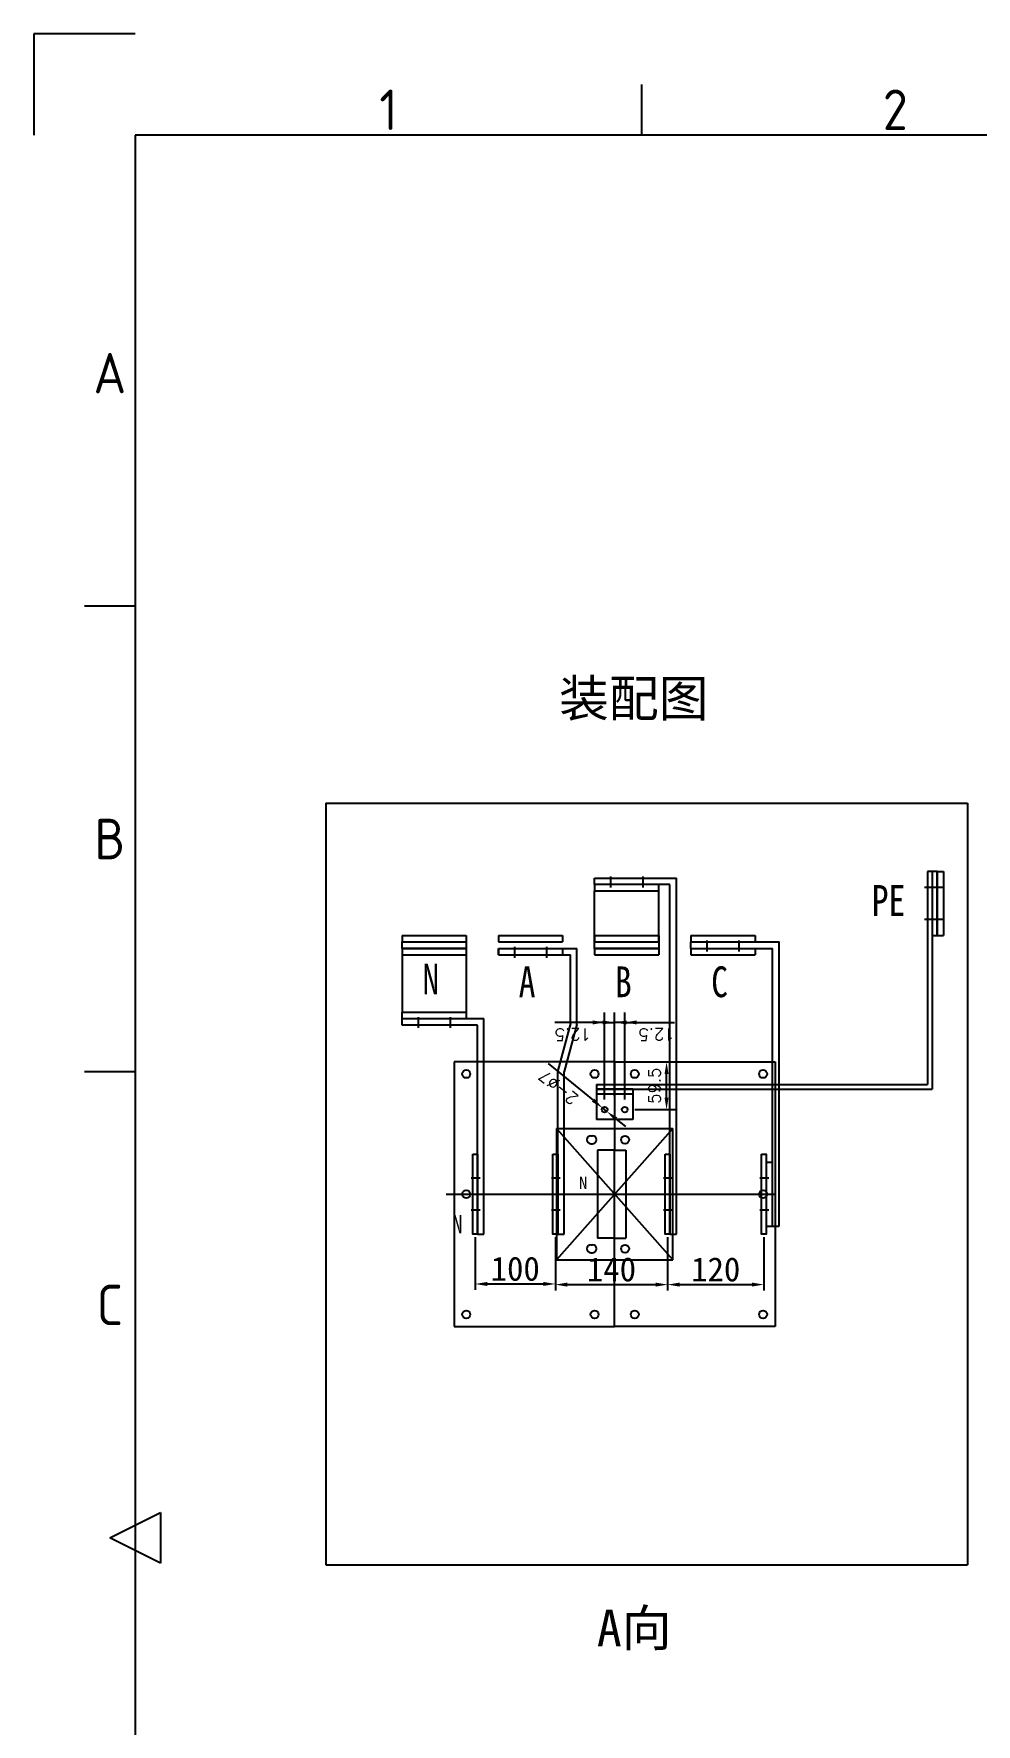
# Model space of a CAD drawing. Extents: x 619634 to 631942, y -3666 to 10046.
# Drawn here: x 626859 to 628033, y 2304 to 4413 of the extents above; entities that cross this region are included whole.
import ezdxf
from ezdxf.enums import TextEntityAlignment as Align

# ---------------------------------------------------------------- set-up
doc = ezdxf.new("R2010")
doc.units = 0
doc.header["$LTSCALE"] = 1000
doc.header["$MEASUREMENT"] = 0
doc.header["$PDMODE"] = 35
doc.linetypes.add('ACAD_ISO02W100', pattern=[15, 12, -3])
doc.linetypes.add('CENTER', pattern=[2, 1.25, -0.25, 0.25, -0.25])
doc.layers.get('0').update_dxf_attribs({"linetype": 'CONTINUOUS'})
doc.layers.get('Defpoints').update_dxf_attribs({"linetype": 'CONTINUOUS'})
for name, color, linetype in [('FRAME050', 6, 'CONTINUOUS'), ('FRAME070', 5, 'CONTINUOUS'), ('FRAME200', 8, 'CONTINUOUS'), ('尺寸标注', 7, 'CONTINUOUS'), ('母线', 10, 'CONTINUOUS')]:
    doc.layers.add(name, color=color, linetype=linetype)
doc.styles.add('-宋体', font='')
doc.styles.add('ISOCP', font='isocp.shx')
doc.styles.add('ROMANS', font='ROMANS')
doc.styles.get("Standard").update_dxf_attribs({"font": 'GBENOR', "bigfont": 'GBCBIG'})
doc.styles.add('STYLE2', font='', dxfattribs={"height": 7})
doc.styles.add('样式 1', font='')
doc.styles.get('-宋体').set_extended_font_data('SimSun')
doc.styles.get('STYLE2').set_extended_font_data('SimSun')
doc.styles.get('样式 1').set_extended_font_data('SimSun')
doc.dimstyles.get("Standard").update_dxf_attribs({"dimscale": 100, "dimtxt": 3.5, "dimasz": 3.5, "dimexe": 0, "dimexo": 0, "dimgap": 0.2, "dimtad": 1, "dimdec": 0, "dimzin": 0, "dimdsep": 46, "dimtxsty": 'Standard', "dimcen": 0.09, "dimclrd": 3, "dimclre": 3, "dimclrt": 3, "dimadec": 0, "dimazin": 0, "dimtfac": 1, "dimtdec": 0, "dimtmove": 2, "dimatfit": 3, "dimfxl": 1, "dimtolj": 1, "dimtzin": 0, "dimarcsym": 0})
doc.dimstyles.new('STANDARD$0', dxfattribs={"dimtxt": 5, "dimasz": 5, "dimexe": 2.5, "dimexo": 0, "dimgap": 1.25, "dimtad": 1, "dimdec": 0, "dimzin": 0, "dimdsep": 46, "dimtxsty": 'Standard', "dimcen": 0, "dimadec": 0, "dimazin": 0, "dimtfac": 0.514286, "dimtdec": 0, "dimtix": 1, "dimtmove": 0, "dimatfit": 3, "dimfxl": 1, "dimtolj": 1, "dimtzin": 0, "dimarcsym": 0})

# ---------------------------------------------------------------- blocks, each defined once
blk = doc.blocks.new('*D1863')
at = {"color": 0, "lineweight": -2}
for p, q in [((40150.4, -41982.5), (40150.4, -42034.7)), ((40209.9, -41982.5), (40209.9, -42034.7)), ((40165.4, -42022.2), (40194.9, -42022.2))]:
    blk.add_line(p, q, dxfattribs=at)
at = {"color": 0}
for points in [[(40165.4, -42019.7), (40165.4, -42024.7), (40150.4, -42022.2)], [(40194.9, -42019.7), (40194.9, -42024.7), (40209.9, -42022.2)]]:
    blk.add_solid(points, dxfattribs=at)
at = {"layer": 'Defpoints', "color": 0}
for p in [(40150.4, -41970), (40209.9, -41970), (40209.9, -42022.2)]:
    blk.add_point(p, dxfattribs=at)
at = {"color": 0, "insert": (40180.2, -42007.2), "char_height": 15, "attachment_point": 5, "style": 'ROMANS'}
blk.add_mtext('\\A1;59.5', dxfattribs=at)
blk = doc.blocks.new('*D1864')
at = {"color": 0, "lineweight": -2}
for p, q in [((40259.2, -41930), (40259.2, -41915)), ((40162.9, -41945), (40271.7, -41945)), ((40259.2, -41945), (40259.2, -41957.5)), ((40167.4, -41957.5), (40271.7, -41957.5)), ((40259.2, -41972.5), (40259.2, -42032))]:
    blk.add_line(p, q, dxfattribs=at)
at = {"color": 0}
for points in [[(40256.7, -41930), (40261.7, -41930), (40259.2, -41945)], [(40256.7, -41972.5), (40261.7, -41972.5), (40259.2, -41957.5)]]:
    blk.add_solid(points, dxfattribs=at)
at = {"layer": 'Defpoints', "color": 0}
for p in [(40150.4, -41945), (40154.9, -41957.5), (40259.2, -41957.5)]:
    blk.add_point(p, dxfattribs=at)
at = {"color": 0, "insert": (40244.2, -42009.7), "char_height": 15, "attachment_point": 5, "rotation": 90, "style": 'ROMANS'}
blk.add_mtext('\\A1;12.5', dxfattribs=at)
blk = doc.blocks.new('*D1865')
at = {"color": 0, "lineweight": -2}
for p, q in [((40259.2, -41942.5), (40259.2, -41883)), ((40167.4, -41957.5), (40271.7, -41957.5)), ((40259.2, -41970), (40259.2, -41957.5)), ((40162.9, -41970), (40271.7, -41970)), ((40259.2, -41985), (40259.2, -42000))]:
    blk.add_line(p, q, dxfattribs=at)
at = {"color": 0}
for points in [[(40256.7, -41942.5), (40261.7, -41942.5), (40259.2, -41957.5)], [(40256.7, -41985), (40261.7, -41985), (40259.2, -41970)]]:
    blk.add_solid(points, dxfattribs=at)
at = {"layer": 'Defpoints', "color": 0}
for p in [(40154.9, -41957.5), (40259.2, -41957.5), (40150.4, -41970)]:
    blk.add_point(p, dxfattribs=at)
at = {"color": 0, "insert": (40244.2, -41905.3), "char_height": 15, "attachment_point": 5, "rotation": 90, "style": 'ROMANS'}
blk.add_mtext('\\A1;12.5', dxfattribs=at)
blk = doc.blocks.new('*D1866')
at = {"color": 0, "lineweight": -2}
for p, q in [((40207.8, -41874.6), (40162.1, -41930.7)), ((40148.2, -41947.7), (40152.6, -41942.3)), ((40138.7, -41959.3), (40129.3, -41971))]:
    blk.add_line(p, q, dxfattribs=at)
at = {"color": 0}
for points in [[(40160.2, -41929.1), (40164.1, -41932.2), (40152.6, -41942.3)], [(40136.8, -41957.8), (40140.7, -41960.9), (40148.2, -41947.7)]]:
    blk.add_solid(points, dxfattribs=at)
at = {"layer": 'Defpoints', "color": 0}
for p in [(40152.6, -41942.3), (40148.2, -41947.7)]:
    blk.add_point(p, dxfattribs=at)
at = {"color": 0, "insert": (40178.1, -41887.3), "char_height": 15, "attachment_point": 5, "rotation": 50.8063, "style": 'ROMANS'}
blk.add_mtext('\\A1;2-∅7', dxfattribs=at)
blk = doc.blocks.new('*D2034')
at = {"color": 0, "lineweight": -2}
for p, q in [((627408.8, 2911.7), (627408.8, 2846)), ((627508.8, 2911.7), (627508.8, 2846)), ((627423.8, 2853.5), (627493.8, 2853.5))]:
    blk.add_line(p, q, dxfattribs=at)
at = {"color": 0}
for points in [[(627423.8, 2856), (627423.8, 2851), (627408.8, 2853.5)], [(627493.8, 2856), (627493.8, 2851), (627508.8, 2853.5)]]:
    blk.add_solid(points, dxfattribs=at)
at = {"layer": 'Defpoints', "color": 0}
for p in [(627408.8, 2915.5), (627508.8, 2915.5), (627508.8, 2853.5)]:
    blk.add_point(p, dxfattribs=at)
at = {"color": 0, "insert": (627458.8, 2872.3), "char_height": 30, "attachment_point": 5, "style": '-宋体'}
blk.add_mtext('\\A1;100', dxfattribs=at)
blk = doc.blocks.new('*D2035')
at = {"color": 0, "lineweight": -2}
for p, q in [((627508.8, 2911.7), (627508.8, 2845.2)), ((627648.8, 2911.7), (627648.8, 2845.2)), ((627523.8, 2852.7), (627633.8, 2852.7))]:
    blk.add_line(p, q, dxfattribs=at)
at = {"color": 0}
for points in [[(627523.8, 2855.2), (627523.8, 2850.2), (627508.8, 2852.7)], [(627633.8, 2855.2), (627633.8, 2850.2), (627648.8, 2852.7)]]:
    blk.add_solid(points, dxfattribs=at)
at = {"layer": 'Defpoints', "color": 0}
for p in [(627508.8, 2915.5), (627648.8, 2915.5), (627648.8, 2852.7)]:
    blk.add_point(p, dxfattribs=at)
at = {"color": 0, "insert": (627578.8, 2871.5), "char_height": 30, "attachment_point": 5, "style": '-宋体'}
blk.add_mtext('\\A1;140', dxfattribs=at)
blk = doc.blocks.new('*D2036')
at = {"color": 0, "lineweight": -2}
for p, q in [((627648.8, 2911.7), (627648.8, 2845.2)), ((627768.8, 2911.7), (627768.8, 2845.2)), ((627663.8, 2852.7), (627753.8, 2852.7))]:
    blk.add_line(p, q, dxfattribs=at)
at = {"color": 0}
for points in [[(627663.8, 2855.2), (627663.8, 2850.2), (627648.8, 2852.7)], [(627753.8, 2855.2), (627753.8, 2850.2), (627768.8, 2852.7)]]:
    blk.add_solid(points, dxfattribs=at)
at = {"layer": 'Defpoints', "color": 0}
for p in [(627648.8, 2915.5), (627768.8, 2915.5), (627768.8, 2852.7)]:
    blk.add_point(p, dxfattribs=at)
at = {"color": 0, "insert": (627708.8, 2871.5), "char_height": 30, "attachment_point": 5, "style": '-宋体'}
blk.add_mtext('\\A1;120', dxfattribs=at)
blk = doc.blocks.new('A$C33F86456')
for p, q in [((-165, 200), (-165, 0)), ((165, 200), (-165, 200)), ((165, 0), (165, 200)), ((-73, 29.5), (-73, 27.5)), ((-63, 29.5), (-63, 27.5)), ((55, 21.5), (-55, 21.5)), ((-55, 0), (-55, 21.5)), ((55, 0), (55, 21.5)), ((63, 29.5), (63, 27.5)), ((73, 29.5), (73, 27.5)), ((-165, -200), (-165, 0)), ((-165, 0), (55, 0)), ((-165, 0), (55, 0)), ((-55, 0), (-55, -14)), ((55, 0), (55, -14)), ((165, 0), (55, 0)), ((165, 0), (55, 0)), ((165, 0), (165, -200)), ((55, -14), (-55, -14)), ((165, -200), (-165, -200))]:
    blk.add_line(p, q)
at = {"color": 1, "linetype": 'CENTER'}
blk.add_line((0, 210.1), (0, -200), dxfattribs=at)
at = {"color": 200}
for p, q in [((93, -22.5), (93, 22.5)), ((131, 22.5), (93, 22.5)), ((131, -22.5), (131, 22.5)), ((131, -22.5), (93, -22.5))]:
    blk.add_line(p, q, dxfattribs=at)
at = {"color": 200, "linetype": 'ACAD_ISO02W100'}
blk.add_line((125, -22.5), (125, 22.5), dxfattribs=at)
for centre, radius in [((-150, 185), 5), ((0, 185), 5), ((150, 185), 5), ((-150, 25), 5), ((150, 25), 5), ((105.5, 12.5), 3.5), ((-150, -25), 5), ((-68, -13), 5), ((68, -13), 5), ((105.5, -12.5), 3.5), ((150, -25), 5), ((-150, -185), 5), ((0, -185), 5), ((150, -185), 5)]:
    blk.add_circle(centre, radius)
for centre, start, end in [((-68, 29.5), 0, 180), ((-68, 27.5), 180, 0), ((68, 29.5), 0, 180), ((68, 27.5), 180, 0)]:
    blk.add_arc(centre, 5, start, end)
at = {"color": 3, "style": '样式 1'}
blk.add_text('N', height=15, rotation=270, dxfattribs=at).set_placement((6.7, 44.3))
dim = blk.add_diameter_dim_2p(p1=(103.3, 9.8), p2=(107.7, 15.2), text='2-<>', dimstyle='Standard', override={"dimscale": 5, "dimclrd": 0, "dimclre": 0, "dimclrt": 0, "dimtmove": 0})
dim.commit()
dim.dimension.update_dxf_attribs({"geometry": '*D1866', "text_midpoint": (133.2, 70.2), "insert": (-40044.9, 41957.5)})
for p1, picture, middle in [((105.5, -12.5), '*D1865', (199.2720403, 52.2357143)), ((105.5, 12.5), '*D1864', (199.2720403, -52.2357143))]:
    dim = blk.add_linear_dim(base=(214.2720403, 0), p1=p1, p2=(110, 0), angle=90, dimstyle='Standard', override={"dimscale": 5, "dimclrd": 0, "dimclre": 0, "dimclrt": 0, "dimtmove": 0})
    dim.commit()
    dim.dimension.update_dxf_attribs({"geometry": picture, "text_midpoint": middle, "insert": (-40044.9265254, 41957.5016853)})
dim = blk.add_linear_dim(base=(165, -64.6816922), p1=(105.5, -12.5), p2=(165, -12.5), dimstyle='Standard', override={"dimscale": 5, "dimclrd": 0, "dimclre": 0, "dimclrt": 0, "dimtmove": 0})
dim.commit()
dim.dimension.update_dxf_attribs({"geometry": '*D1863', "text_midpoint": (135.25, -49.6816922), "insert": (-40044.9265254, 41957.5016853)})

msp = doc.modelspace()

# ---------------------------------------------------------------- linework, layer by layer
at = {"layer": 'FRAME050'}
for p, q in [((627616.728, 4286.843), (627616.728, 4350.023)), ((626984.928, 3699.269), (626921.748, 3699.269)), ((626984.928, 3118.013), (626921.748, 3118.013)), ((626953.338, 2536.757), (627016.518, 2568.347)), ((627016.518, 2568.347), (627016.518, 2505.167)), ((627016.518, 2505.167), (626953.338, 2536.757))]:
    msp.add_line(p, q, dxfattribs=at)
at = {"layer": 'FRAME070'}
for p, q in [((626984.928, 4286.843), (626984.928, 786.671)), ((631815.705, 4286.843), (626984.928, 4286.843))]:
    msp.add_line(p, q, dxfattribs=at)
at = {"layer": 'FRAME200'}
for p, q in [((626858.568, 4413.203), (626858.568, 4286.843)), ((626984.928, 4413.203), (626858.568, 4413.203))]:
    msp.add_line(p, q, dxfattribs=at)
at = {"layer": '尺寸标注', "color": 220}
for p, q in [((627557.75, 3351.943), (627557.75, 3359.943)), ((627557.75, 3359.943), (627659.75, 3359.943)), ((627577.75, 3361.979), (627577.75, 3348.292)), ((627617.75, 3361.979), (627617.75, 3348.292)), ((627659.75, 2915.468), (627659.75, 3359.943)), ((627651.75, 3351.943), (627557.75, 3351.943)), ((627557.75, 3351.943), (627557.75, 3343.943)), ((627557.75, 3343.943), (627637.75, 3343.943)), ((627557.75, 3280.218), (627557.75, 3343.943)), ((627637.75, 3343.943), (627637.75, 3351.943)), ((627637.75, 3280.218), (627637.75, 3343.943)), ((627651.75, 2915.468), (627651.75, 3351.943)), ((627557.75, 3272.218), (627557.75, 3280.218)), ((627557.75, 3280.218), (627637.75, 3280.218)), ((627637.75, 3272.218), (627557.75, 3272.218)), ((627637.75, 3280.218), (627637.75, 3272.218)), ((627651.75, 2915.468), (627659.75, 2915.468))]:
    msp.add_line(p, q, dxfattribs=at)
at = {"layer": '尺寸标注', "color": 4}
for p, q in [((627972.75, 3368.218), (627972.75, 3102.468)), ((627978.75, 3368.218), (627972.75, 3368.218)), ((627978.75, 3368.218), (627978.75, 3096.468)), ((627984.75, 3368.218), (627978.75, 3368.218)), ((627978.75, 3368.218), (627978.75, 3288.218)), ((627984.75, 3368.218), (627984.75, 3288.218)), ((627984.75, 3288.218), (627984.75, 3368.218)), ((627992.75, 3348.218), (627968.866, 3348.218)), ((627992.75, 3308.218), (627968.866, 3308.218)), ((627978.75, 3288.218), (627978.75, 3288.218)), ((627978.75, 3288.218), (627984.75, 3288.218)), ((627560.25, 3102.468), (627972.75, 3102.468)), ((627560.25, 3102.468), (627560.25, 3096.468)), ((627582.75, 3090.468), (627582.75, 3116.859)), ((627560.25, 3096.468), (627978.75, 3096.468))]:
    msp.add_line(p, q, dxfattribs=at)
at = {"layer": '尺寸标注', "color": 2}
for p, q in [((627317.75, 3272.218), (627317.75, 3280.218)), ((627317.75, 3280.218), (627397.75, 3280.218)), ((627397.75, 3272.218), (627317.75, 3272.218)), ((627317.75, 3272.218), (627317.75, 3192.492)), ((627397.75, 3280.218), (627397.75, 3272.218)), ((627397.75, 3272.218), (627397.75, 3192.492)), ((627317.75, 3184.492), (627317.75, 3192.492)), ((627317.75, 3192.492), (627397.75, 3192.492)), ((627337.75, 3186.527), (627337.75, 3172.841)), ((627377.75, 3186.527), (627377.75, 3172.841)), ((627397.75, 3192.492), (627397.75, 3184.492)), ((627317.75, 3176.492), (627317.75, 3184.492)), ((627317.75, 3184.492), (627419.75, 3184.492)), ((627411.75, 3176.492), (627317.75, 3176.492)), ((627411.75, 2915.468), (627411.75, 3176.492)), ((627419.75, 2915.468), (627419.75, 3184.492)), ((627415.001, 2985.468), (627403.831, 2985.468)), ((627515.001, 2985.468), (627503.831, 2985.468)), ((627655.001, 2985.468), (627643.831, 2985.468)), ((627775.001, 2985.468), (627763.831, 2985.468)), ((627415.001, 2945.468), (627403.831, 2945.468)), ((627515.001, 2945.468), (627503.831, 2945.468)), ((627655.001, 2945.468), (627643.831, 2945.468)), ((627775.001, 2945.468), (627763.831, 2945.468)), ((627411.75, 2915.468), (627409.75, 2915.468)), ((627411.75, 2915.468), (627419.75, 2915.468))]:
    msp.add_line(p, q, dxfattribs=at)
at = {"layer": '尺寸标注', "color": 3}
for p, q in [((627437.75, 3264.218), (627437.75, 3272.218)), ((627437.75, 3272.218), (627535.75, 3272.218)), ((627457.75, 3274.253), (627457.75, 3260.567)), ((627497.75, 3274.253), (627497.75, 3260.567)), ((627535.75, 3177.077), (627535.75, 3272.218)), ((627677.75, 3272.218), (627769.75, 3272.218)), ((627677.75, 3272.218), (627769.75, 3272.218)), ((627437.75, 3264.218), (627527.75, 3264.218)), ((627527.75, 3178.544), (627527.75, 3264.218)), ((627527.75, 3178.544), (627511.75, 3119.854)), ((627535.75, 3177.077), (627519.75, 3118.387)), ((627511.75, 2915.468), (627511.75, 3119.854)), ((627519.75, 2915.468), (627519.75, 3118.387)), ((627511.75, 2915.468), (627519.75, 2915.468))]:
    msp.add_line(p, q, dxfattribs=at)
at = {"layer": '尺寸标注', "color": 6}
for p, q in [((627677.75, 3272.218), (627677.75, 3280.218)), ((627677.75, 3280.218), (627787.75, 3280.218)), ((627677.75, 3272.218), (627779.75, 3272.218)), ((627697.75, 3281.805), (627697.75, 3268.119)), ((627737.75, 3281.805), (627737.75, 3268.119)), ((627779.75, 2925.468), (627779.75, 3272.218)), ((627787.75, 2925.468), (627787.75, 3280.218)), ((627771.75, 3005.468), (627779.75, 3005.468)), ((627771.75, 3005.468), (627771.75, 2925.468)), ((627771.75, 2925.468), (627779.75, 2925.468)), ((627779.75, 2925.468), (627787.75, 2925.468))]:
    msp.add_line(p, q, dxfattribs=at)
at = {"layer": '尺寸标注', "color": 2}
for points in [[(627405.75, 3015.468), (627411.75, 3015.468), (627411.75, 2915.468), (627405.75, 2915.468)], [(627505.75, 3015.468), (627511.75, 3015.468), (627511.75, 2915.468), (627505.75, 2915.468)], [(627645.75, 3015.468), (627651.75, 3015.468), (627651.75, 2915.468), (627645.75, 2915.468)], [(627765.75, 3015.468), (627771.75, 3015.468), (627771.75, 2915.468), (627765.75, 2915.468)]]:
    msp.add_lwpolyline(points, close=True, dxfattribs=at)
at = {"layer": '母线'}
for p, q in [((627222.75, 3453.218), (627222.75, 2503.218)), ((627222.75, 3453.218), (628022.75, 3453.218)), ((628022.75, 3453.218), (628022.75, 2503.218)), ((627510.25, 3047.468), (627655.25, 3047.468)), ((627655.25, 3047.468), (627510.25, 2883.468)), ((627510.25, 3047.468), (627655.25, 2883.468)), ((627510.25, 3047.468), (627510.25, 2883.468)), ((627655.25, 2883.468), (627655.25, 3047.468)), ((627510.25, 2883.468), (627655.25, 2883.468)), ((627222.75, 2503.218), (628022.75, 2503.218))]:
    msp.add_line(p, q, dxfattribs=at)
at = {"layer": '母线', "color": 220}
msp.add_line((627557.75, 3359.943), (627647.75, 3359.943), dxfattribs=at)
at = {"layer": '母线', "color": 0}
for p, q in [((627984.75, 3368.218), (627992.75, 3368.218)), ((627992.75, 3368.218), (627992.75, 3288.218)), ((627317.75, 3288.218), (627397.75, 3288.218)), ((627317.75, 3288.218), (627317.75, 3280.218)), ((627317.75, 3280.218), (627397.75, 3280.218)), ((627317.75, 3272.218), (627397.75, 3272.218)), ((627317.75, 3272.218), (627317.75, 3264.218)), ((627397.75, 3288.218), (627397.75, 3280.218)), ((627397.75, 3272.218), (627397.75, 3264.218)), ((627437.75, 3288.218), (627517.75, 3288.218)), ((627437.75, 3288.218), (627437.75, 3280.218)), ((627437.75, 3280.218), (627517.75, 3280.218)), ((627437.75, 3272.218), (627517.75, 3272.218)), ((627437.75, 3272.218), (627437.75, 3264.218)), ((627517.75, 3288.218), (627517.75, 3280.218)), ((627517.75, 3272.218), (627517.75, 3264.218)), ((627557.75, 3288.218), (627637.75, 3288.218)), ((627557.75, 3288.218), (627557.75, 3280.218)), ((627557.75, 3280.218), (627637.75, 3280.218)), ((627557.75, 3280.218), (627637.75, 3280.218)), ((627557.75, 3272.218), (627637.75, 3272.218)), ((627557.75, 3272.218), (627557.75, 3264.218)), ((627557.75, 3272.218), (627637.75, 3272.218)), ((627637.75, 3288.218), (627637.75, 3280.218)), ((627637.75, 3272.218), (627637.75, 3264.218)), ((627677.75, 3288.218), (627757.75, 3288.218)), ((627677.75, 3288.218), (627677.75, 3280.218)), ((627677.75, 3280.218), (627757.75, 3280.218)), ((627677.75, 3272.218), (627757.75, 3272.218)), ((627677.75, 3272.218), (627677.75, 3264.218)), ((627757.75, 3288.218), (627757.75, 3280.218)), ((627757.75, 3272.218), (627757.75, 3264.218)), ((627984.75, 3288.218), (627992.75, 3288.218)), ((627317.75, 3264.218), (627397.75, 3264.218)), ((627437.75, 3264.218), (627517.75, 3264.218)), ((627557.75, 3264.218), (627637.75, 3264.218)), ((627677.75, 3264.218), (627757.75, 3264.218))]:
    msp.add_line(p, q, dxfattribs=at)
at = {"layer": '母线', "color": 2}
msp.add_line((627317.75, 3184.492), (627419.75, 3184.492), dxfattribs=at)

# ---------------------------------------------------------------- block references
at = {"layer": '尺寸标注', "color": 3, "rotation": 90}
msp.add_blockref('A$C33F86456', (627582.75, 2965.468), dxfattribs=at)

# ---------------------------------------------------------------- texts
at = {"color": 7, "style": 'STYLE2'}
for s, p in [('装配图', (627513.528, 3561.419)), ('A向', (627560.594, 2401.554))]:
    msp.add_text(s, height=45.4896, dxfattribs=at).set_placement(p)
at = {"style": '-宋体', "width": 0.8}
for tag, p in [('PE', (627903.286, 3312.745)), ('N', (627343.107, 3214.699)), ('A', (627463.107, 3211.288)), ('B', (627583.107, 3211.288)), ('C', (627703.107, 3211.288))]:
    msp.add_attdef(tag, p, '', height=38.417, dxfattribs=at)
at = {"color": 2, "style": '-宋体', "width": 0.8}
msp.add_attdef('N', (627380.507, 2916.644), '', height=23.05, dxfattribs=at)
at = {"layer": 'FRAME050', "style": 'ISOCP'}
for s, p in [('1', (627300.828, 4318.433)), ('2', (627932.628, 4318.433)), ('A', (626953.338, 3989.897)), ('B', (626953.338, 3408.641)), ('C', (626953.338, 2827.385))]:
    msp.add_text(s, height=50.544, dxfattribs=at).set_placement(p, align=Align.MIDDLE)

# ---------------------------------------------------------------- dimensions: what is measured, and where the dimension line sits
at = {"color": 7}
for base, p1, p2, picture, middle in [((627508.75, 2853.534), (627408.75, 2915.468), (627508.75, 2915.468), '*D2034', (627458.75, 2872.284)), ((627648.75, 2852.701), (627508.75, 2915.468), (627648.75, 2915.468), '*D2035', (627578.75, 2871.451)), ((627768.75, 2852.701), (627648.75, 2915.468), (627768.75, 2915.468), '*D2036', (627708.75, 2871.451))]:
    dim = msp.add_linear_dim(base=base, p1=p1, p2=p2, dimstyle='STANDARD$0', override={"dimscale": 6, "dimasz": 2.5, "dimexe": 1.25, "dimexo": 0.625, "dimgap": 0.625, "dimdec": 0, "dimzin": 8, "dimlunit": 6, "dimtxsty": '-宋体', "dimcen": 2.5, "dimtfac": 1, "dimtix": 0}, dxfattribs=at)
    dim.commit()
    dim.dimension.update_dxf_attribs({"geometry": picture, "text_midpoint": middle})

doc.saveas('drawing.dxf')
